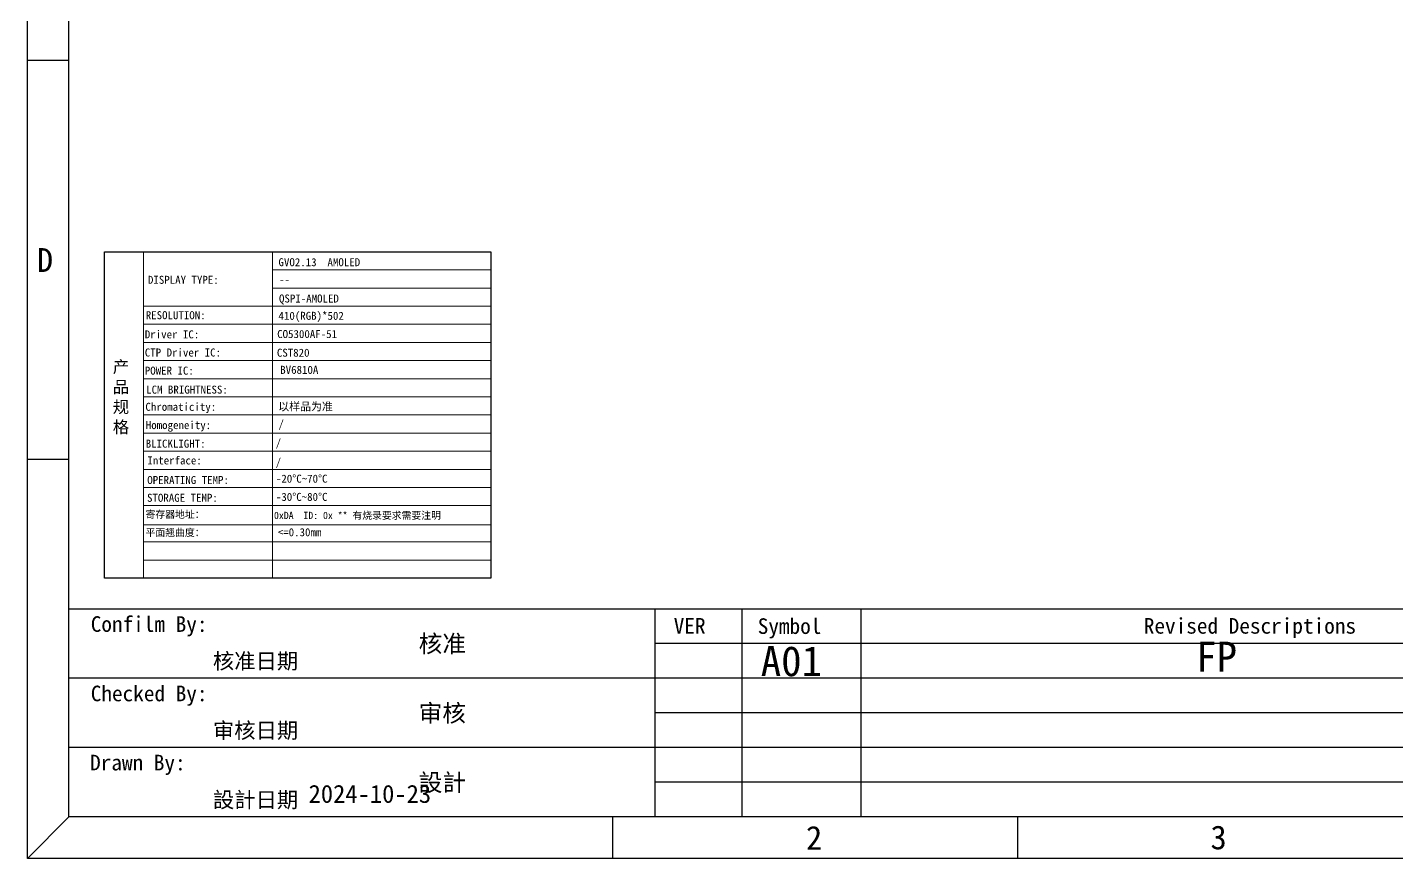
# Model space of a CAD drawing. Header units: inches. Extents: x 1765 to 5217, y -1519 to 441.
# Drawn here: x 3973.3 to 4087.3, y -1396.6 to -1327.5 of the extents above; entities that cross this region are included whole.
import ezdxf
from ezdxf.enums import TextEntityAlignment as Align

# ---------------------------------------------------------------- set-up
doc = ezdxf.new("R2010")
doc.units = ezdxf.units.IN
doc.header["$MEASUREMENT"] = 0
doc.layers.add('DIM', color=3, linetype='Continuous', lineweight=15)
doc.styles.add('Arial', font='')
doc.styles.add('宋体', font='')
doc.styles.get('Arial').set_extended_font_data('SimSun')
doc.styles.get('宋体').set_extended_font_data('SimSun')

msp = doc.modelspace()

# ---------------------------------------------------------------- linework, layer by layer
for p, q in [((3973.283, -1396.611), (3973.283, -1200.652)), ((3976.747, -1393.147), (3976.747, -1204.115)), ((3976.747, -1330.227), (3973.283, -1330.227)), ((3976.747, -1363.419), (3973.283, -1363.419)), ((3976.747, -1375.83), (4261.117, -1375.83)), ((4025.554, -1393.147), (4025.554, -1375.83)), ((4032.769, -1375.83), (4032.769, -1393.147)), ((4042.679, -1393.147), (4042.679, -1375.83)), ((4112.963, -1378.716), (4025.554, -1378.716)), ((4112.963, -1381.602), (3976.747, -1381.602)), ((4112.963, -1384.489), (4025.554, -1384.489)), ((4112.963, -1387.375), (3976.747, -1387.375)), ((4112.963, -1390.261), (4025.554, -1390.261)), ((3976.747, -1393.147), (3973.283, -1396.611)), ((4261.117, -1393.147), (3976.747, -1393.147)), ((4021.988, -1393.147), (4021.988, -1396.611)), ((4055.692, -1393.147), (4055.692, -1396.611)), ((4264.581, -1396.611), (3973.283, -1396.611))]:
    msp.add_line(p, q)
at = {"color": 142, "lineweight": 0}
for p, q in [((3979.694, -1346.138), (4011.875, -1346.138)), ((3982.961, -1373.287), (3982.961, -1346.138)), ((3993.694, -1346.138), (3993.694, -1373.287)), ((4011.875, -1346.138), (4011.875, -1373.287)), ((4011.875, -1346.138), (4011.875, -1373.287)), ((3993.694, -1347.646), (4011.875, -1347.646)), ((3993.694, -1349.154), (4011.875, -1349.154)), ((3982.961, -1350.662), (4011.875, -1350.662)), ((3982.961, -1352.17), (4011.875, -1352.17)), ((3982.961, -1353.678), (4011.875, -1353.678)), ((3982.961, -1355.186), (4011.875, -1355.186)), ((3982.961, -1356.694), (4011.875, -1356.694)), ((3982.961, -1358.202), (4011.875, -1358.202)), ((3982.961, -1359.71), (4011.875, -1359.71)), ((3982.961, -1361.218), (4011.875, -1361.218)), ((3982.961, -1362.726), (4011.875, -1362.726)), ((3982.961, -1364.234), (4011.875, -1364.234)), ((3982.961, -1365.742), (4011.875, -1365.742)), ((3982.961, -1367.25), (4011.875, -1367.25)), ((3982.961, -1368.847), (4011.875, -1368.847)), ((3982.961, -1370.266), (4011.875, -1370.266)), ((3982.961, -1371.779), (4011.875, -1371.774)), ((3982.961, -1371.779), (4011.875, -1371.779))]:
    msp.add_line(p, q, dxfattribs=at)
msp.add_lwpolyline([(3979.694, -1346.138), (4011.875, -1346.138), (4011.875, -1373.287), (3979.694, -1373.287)], close=True)

# ---------------------------------------------------------------- texts
at = {"style": 'Arial'}
for s, height, p in [('D', 1.984, (3974.073, -1347.815)), ('Confilm By:', 1.29881, (3978.558, -1377.751)), ('VER', 1.2988, (4027.086, -1377.9)), ('Symbol', 1.2988, (4034.08, -1377.922)), ('Revised Descriptions', 1.29881, (4066.214, -1377.9)), ('Checked By:', 1.29881, (3978.558, -1383.524)), ('Drawn By:', 1.2988, (3978.506, -1389.274)), ('2', 1.984, (4038.099, -1395.876)), ('3', 1.984, (4071.768, -1395.841))]:
    msp.add_text(s, height=height, dxfattribs=at).set_placement(p)
at = {"lineweight": 0, "style": '宋体'}
for s, height, p in [('GVO2.13  AMOLED', 0.66608, (3994.187, -1347.337, -0.004)), ('QSPI-AMOLED ', 0.66608, (3994.229, -1350.355)), ('410(RGB)*502', 0.66608, (3994.187, -1351.795, -0.004)), ('BV6810A', 0.6661, (3994.332, -1356.288)), ('以样品为准', 0.6661, (3994.168, -1359.339, -0.049)), ('-20%%DC~70%%DC', 0.66608, (3993.97, -1365.341, -0.045)), ('-30%%DC~80%%DC', 0.66608, (3993.97, -1366.857, -0.045)), ('0xDA  ID: 0x ** 有烧录要求需要注明', 0.59991, (3993.812, -1368.365, -0.045)), ('<=0.30mm', 0.6661, (3994.128, -1369.797, -0.045))]:
    msp.add_text(s, height=height, dxfattribs=at).set_placement(p)
at = {"color": 142, "lineweight": 0, "style": '宋体'}
for s, height, p in [('DISPLAY TYPE: ', 0.66608, (3983.32, -1348.801, -0.004)), ('RESOLUTION:', 0.66608, (3983.137, -1351.743, -0.004)), ('Driver IC:', 0.6661, (3983.059, -1353.338, 0.026)), ('CTP Driver IC:', 0.66608, (3983.059, -1354.846, 0.026)), ('POWER IC:', 0.6661, (3983.059, -1356.354, 0.026)), ('LCM BRIGHTNESS:  ', 0.66608, (3983.171, -1357.934, -0.045)), ('Chromaticity: ', 0.66608, (3983.109, -1359.364, -0.045)), ('Homogeneity:', 0.66608, (3983.142, -1360.884, -0.004)), ('BLICKLIGHT:', 0.66608, (3983.132, -1362.429, -0.045)), ('Interface: ', 0.66608, (3983.27, -1363.823, -0.005)), ('OPERATING TEMP: ', 0.66608, (3983.263, -1365.454, -0.045)), ('STORAGE TEMP: ', 0.66608, (3983.243, -1366.931, -0.045)), ('寄存器地址：', 0.5999, (3983.122, -1368.277, -0.045)), ('平面翘曲度：', 0.5999, (3983.122, -1369.79, -0.045))]:
    msp.add_text(s, height=height, dxfattribs=at).set_placement(p)
at = {"color": 1, "lineweight": 0}
msp.add_text('--', height=0.6661, dxfattribs=at).set_placement((3994.229, -1348.786))
at = {"color": 2, "lineweight": 0, "style": '宋体'}
msp.add_text('CO5300AF-51', height=0.66608, dxfattribs=at).set_placement((3994.076, -1353.311, 0.017))
at = {"color": 1, "lineweight": 0, "style": '宋体'}
msp.add_text('CST820', height=0.6661, dxfattribs=at).set_placement((3994.051, -1354.864, 0.017))
at = {"lineweight": 0}
for p in [(3994.187, -1360.791, -0.004), (3993.951, -1362.362, 0.017), (3993.951, -1363.969, 0.017)]:
    msp.add_text('/', height=0.666, dxfattribs=at).set_placement(p)
at = {"color": 142, "lineweight": 0, "insert": (3980.393, -1355.209, -0.022), "char_height": 0.99911, "width": 2.65531, "attachment_point": 1, "style": '宋体'}
msp.add_mtext('{\\fSimSun|b0|i0|c134|p2;产\\P品\\P规\\P格}', dxfattribs=at)
at = {"color": 1, "insert": (3996.691, -1390.476), "char_height": 1.5, "width": 16.66715, "attachment_point": 1, "style": '宋体'}
msp.add_mtext('2024-10-23', dxfattribs=at)
at = {"style": 'Arial'}
for tag, height, p in [('核准', 1.443, (4007.825, -1378.706)), ('核准日期', 1.299, (3992.272, -1380.152)), ('审核', 1.443, (4007.825, -1384.478)), ('审核日期', 1.299, (3992.272, -1385.924)), ('設計', 1.443, (4007.825, -1390.251)), ('設計日期', 1.299, (3992.272, -1391.697))]:
    msp.add_attdef(tag, text='', height=height, dxfattribs=at).set_placement(p, align=Align.MIDDLE)
at = {"layer": 'DIM', "insert": (4034.33, -1378.935), "char_height": 2.5, "width": 6.603, "attachment_point": 1, "style": '宋体'}
msp.add_mtext('A01', dxfattribs=at)
at = {"layer": 'DIM', "insert": (4070.575, -1378.567), "char_height": 2.5, "attachment_point": 1, "style": '宋体'}
msp.add_mtext_dynamic_manual_height_columns('FP', width=2.96897, gutter_width=12.5, heights=[0], dxfattribs=at)

doc.saveas('drawing.dxf')
